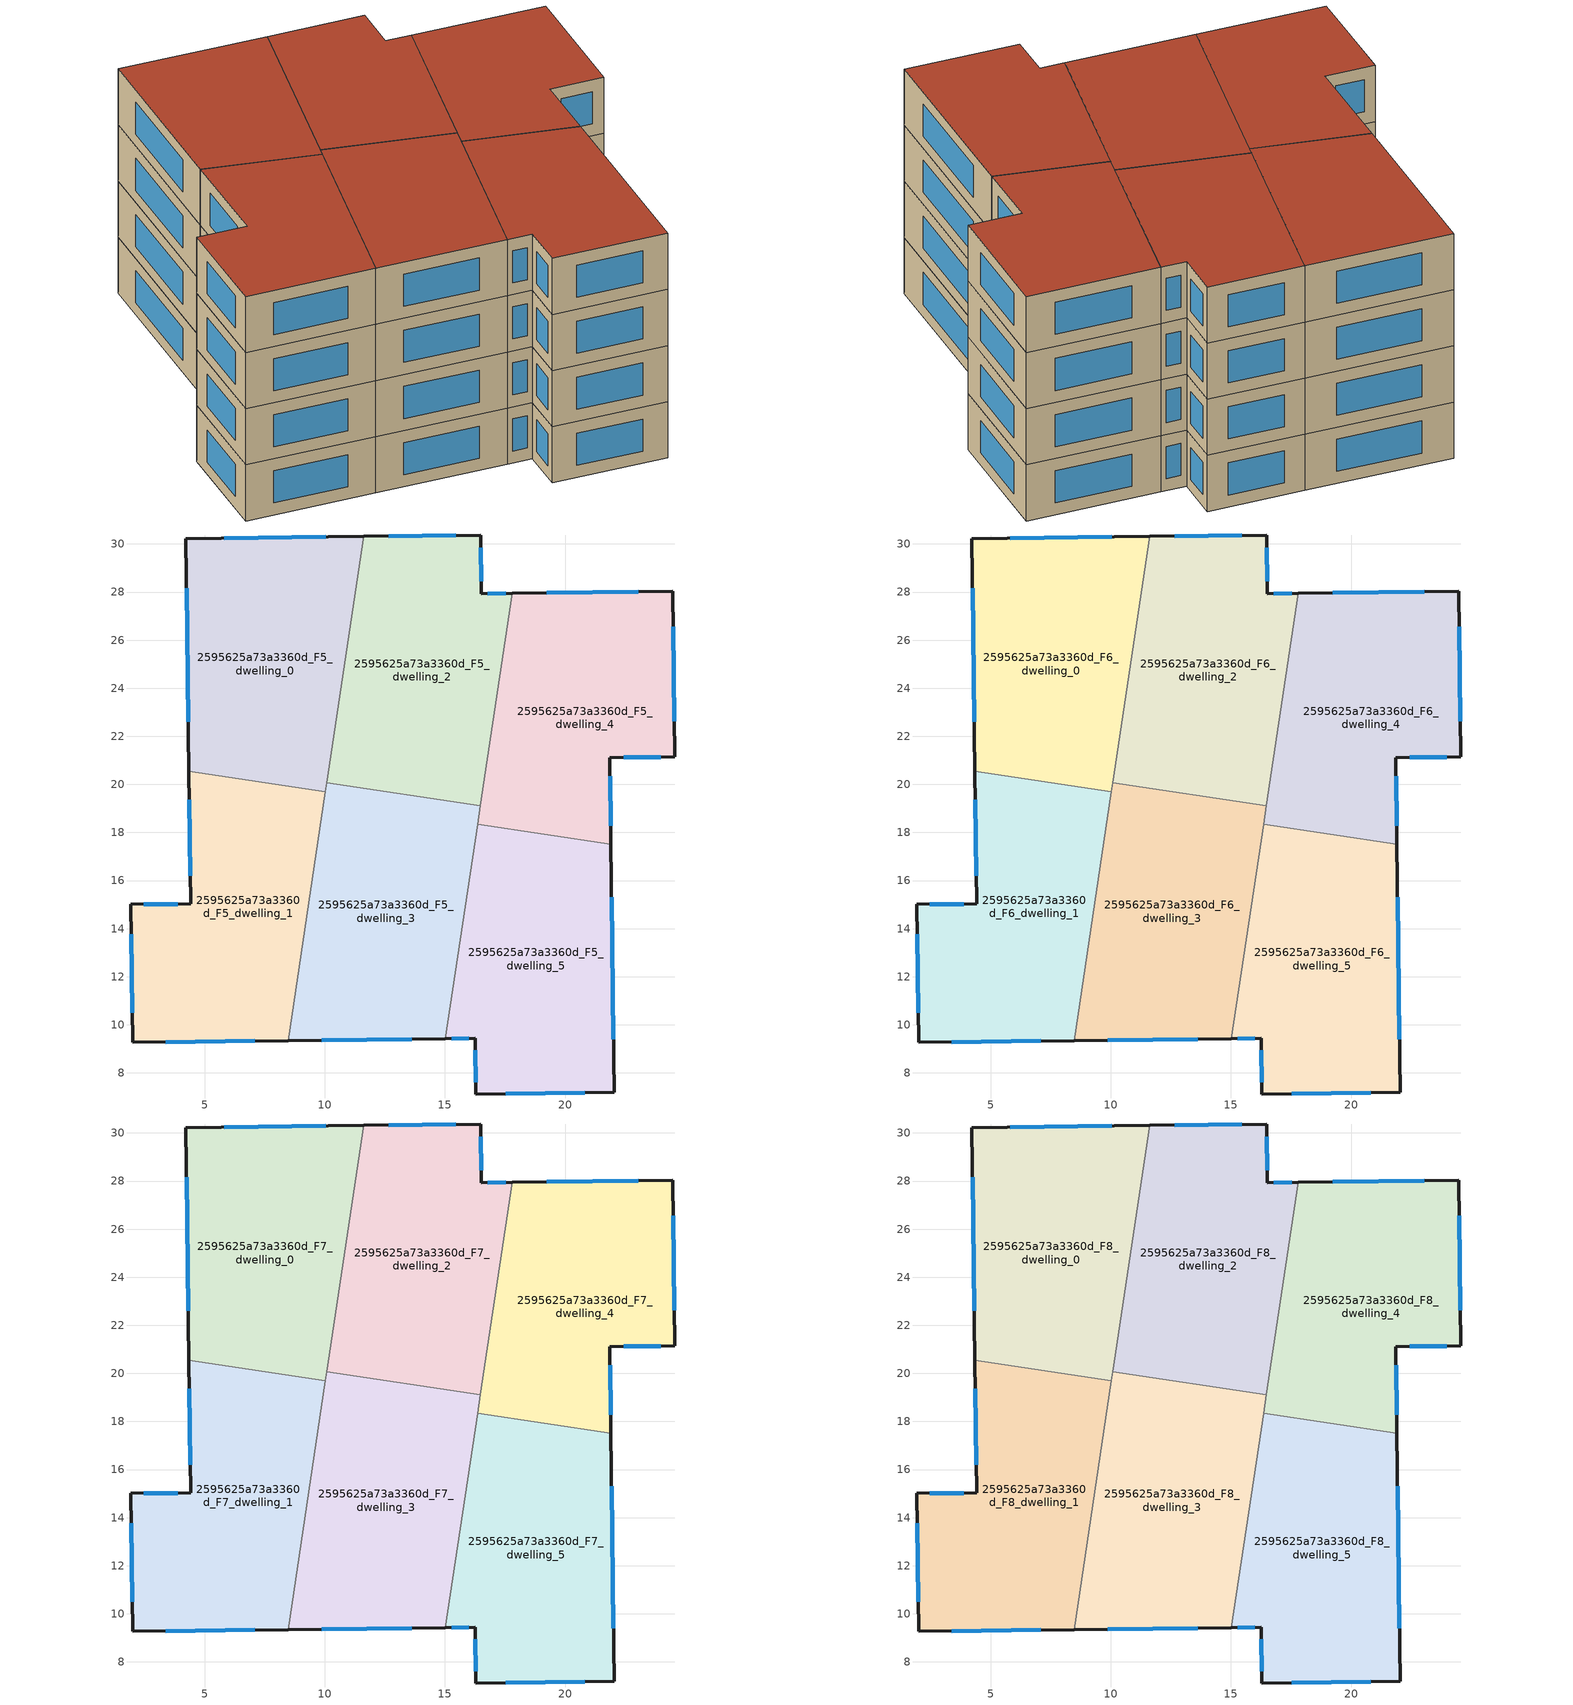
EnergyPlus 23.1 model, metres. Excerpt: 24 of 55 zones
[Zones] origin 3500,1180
2595625a73a3360d_F5_dwelling_0
 floor to 2595625a73a3360d_F4_dwelling_0 (EU_floor_Construction): 11.62,30.31 10.02,19.69 4.35,20.54 4.23,30.22 z15
 wall outside (EU_wall_Construction): 11.62,30.31 4.23,30.22 4.35,20.54 z15:18
 wall to 2595625a73a3360d_F5_dwelling_1 (EU_wall_Construction): 4.35,20.54 10.02,19.69 z15:18
 wall to 2595625a73a3360d_F5_dwelling_2 (EU_wall_Construction): 10.08,20.07 11.62,30.31 z15:18
 wall to 2595625a73a3360d_F5_dwelling_3 (EU_wall_Construction): 10.02,19.69 10.08,20.07 z15:18
 window (EU_Window_Construction): 4.25,28.15 4.32,22.61 / 10.04,30.29 5.81,30.24 z15.64:17.36
2595625a73a3360d_F5_dwelling_1
 floor to 2595625a73a3360d_F4_dwelling_1 (EU_floor_Construction): 10.02,19.69 8.47,9.34 2.01,9.27 1.93,15 4.42,15.03 4.35,20.54 z15
 wall outside (EU_wall_Construction): 4.35,20.54 4.42,15.03 1.93,15 2.01,9.27 8.47,9.34 z15:18
 wall to 2595625a73a3360d_F5_dwelling_3 (EU_wall_Construction): 8.47,9.34 10.02,19.69 z15:18
 window (EU_Window_Construction): 3.39,9.28 7.09,9.33 / 1.95,13.78 1.99,10.5 / 3.88,15.02 2.46,15.01 / 4.36,19.36 4.4,16.21 z15.64:17.36
2595625a73a3360d_F5_dwelling_2
 floor to 2595625a73a3360d_F4_dwelling_2 (EU_floor_Construction): 16.48,30.37 16.51,27.93 17.79,27.95 16.47,19.11 10.08,20.07 11.62,30.31 z15
 wall outside (EU_wall_Construction): 17.79,27.95 16.51,27.93 16.48,30.37 11.62,30.31 z15:18
 wall to 2595625a73a3360d_F5_dwelling_3 (EU_wall_Construction): 10.08,20.07 16.47,19.11 z15:18
 wall to 2595625a73a3360d_F5_dwelling_4 (EU_wall_Construction): 16.47,19.11 17.79,27.95 z15:18
 window (EU_Window_Construction): 16.5,28.46 16.49,29.85 / 17.52,27.94 16.79,27.94 / 15.44,30.36 12.66,30.33 z15.64:17.36
2595625a73a3360d_F5_dwelling_3
 floor to 2595625a73a3360d_F4_dwelling_3 (EU_floor_Construction): 16.47,19.11 15.01,9.43 8.47,9.34 10.08,20.07 z15
 wall outside (EU_wall_Construction): 8.47,9.34 15.01,9.43 z15:18
 wall to 2595625a73a3360d_F5_dwelling_5 (EU_wall_Construction): 15.01,9.43 16.35,18.35 z15:18
 wall to 2595625a73a3360d_F5_dwelling_4 (EU_wall_Construction): 16.35,18.35 16.47,19.11 z15:18
 window (EU_Window_Construction): 9.87,9.36 13.61,9.41 z15.64:17.36
2595625a73a3360d_F5_dwelling_4
 floor to 2595625a73a3360d_F4_dwelling_4 (EU_floor_Construction): 24.47,28.03 24.56,21.14 21.86,21.11 21.91,17.52 16.35,18.35 17.79,27.95 z15
 wall outside (EU_wall_Construction): 21.91,17.52 21.86,21.11 24.56,21.14 24.47,28.03 17.79,27.95 z15:18
 wall to 2595625a73a3360d_F5_dwelling_5 (EU_wall_Construction): 16.35,18.35 21.91,17.52 z15:18
 window (EU_Window_Construction): 24.54,22.62 24.49,26.55 / 22.44,21.12 23.98,21.14 / 21.89,18.29 21.87,20.34 / 23.04,28.01 19.22,27.96 z15.64:17.36
2595625a73a3360d_F5_dwelling_5
 floor to 2595625a73a3360d_F4_dwelling_5 (EU_floor_Construction): 21.91,17.52 22.04,7.19 16.29,7.12 16.26,9.44 15.01,9.43 16.35,18.35 z15
 wall outside (EU_wall_Construction): 15.01,9.43 16.26,9.44 16.29,7.12 22.04,7.19 21.91,17.52 z15:18
 window (EU_Window_Construction): 22.01,9.4 21.93,15.31 / 17.52,7.14 20.81,7.18 / 16.27,8.94 16.28,7.62 / 15.28,9.43 15.99,9.44 z15.64:17.36
2595625a73a3360d_F6_dwelling_0
 floor to 2595625a73a3360d_F5_dwelling_0 (EU_floor_Construction): 11.62,30.31 10.02,19.69 4.35,20.54 4.23,30.22 z18
 wall outside (EU_wall_Construction): 11.62,30.31 4.23,30.22 4.35,20.54 z18:21
 wall to 2595625a73a3360d_F6_dwelling_1 (EU_wall_Construction): 4.35,20.54 10.02,19.69 z18:21
 wall to 2595625a73a3360d_F6_dwelling_2 (EU_wall_Construction): 10.08,20.07 11.62,30.31 z18:21
 wall to 2595625a73a3360d_F6_dwelling_3 (EU_wall_Construction): 10.02,19.69 10.08,20.07 z18:21
 window (EU_Window_Construction): 4.25,28.15 4.32,22.61 / 10.04,30.29 5.81,30.24 z18.64:20.36
2595625a73a3360d_F6_dwelling_1
 floor to 2595625a73a3360d_F5_dwelling_1 (EU_floor_Construction): 10.02,19.69 8.47,9.34 2.01,9.27 1.93,15 4.42,15.03 4.35,20.54 z18
 wall outside (EU_wall_Construction): 4.35,20.54 4.42,15.03 1.93,15 2.01,9.27 8.47,9.34 z18:21
 wall to 2595625a73a3360d_F6_dwelling_3 (EU_wall_Construction): 8.47,9.34 10.02,19.69 z18:21
 window (EU_Window_Construction): 3.39,9.28 7.09,9.33 / 1.95,13.78 1.99,10.5 / 3.88,15.02 2.46,15.01 / 4.36,19.36 4.4,16.21 z18.64:20.36
2595625a73a3360d_F6_dwelling_2
 floor to 2595625a73a3360d_F5_dwelling_2 (EU_floor_Construction): 16.48,30.37 16.51,27.93 17.79,27.95 16.47,19.11 10.08,20.07 11.62,30.31 z18
 wall outside (EU_wall_Construction): 17.79,27.95 16.51,27.93 16.48,30.37 11.62,30.31 z18:21
 wall to 2595625a73a3360d_F6_dwelling_3 (EU_wall_Construction): 10.08,20.07 16.47,19.11 z18:21
 wall to 2595625a73a3360d_F6_dwelling_4 (EU_wall_Construction): 16.47,19.11 17.79,27.95 z18:21
 window (EU_Window_Construction): 16.5,28.46 16.49,29.85 / 17.52,27.94 16.79,27.94 / 15.44,30.36 12.66,30.33 z18.64:20.36
2595625a73a3360d_F6_dwelling_3
 floor to 2595625a73a3360d_F5_dwelling_3 (EU_floor_Construction): 16.47,19.11 15.01,9.43 8.47,9.34 10.08,20.07 z18
 wall outside (EU_wall_Construction): 8.47,9.34 15.01,9.43 z18:21
 wall to 2595625a73a3360d_F6_dwelling_5 (EU_wall_Construction): 15.01,9.43 16.35,18.35 z18:21
 wall to 2595625a73a3360d_F6_dwelling_4 (EU_wall_Construction): 16.35,18.35 16.47,19.11 z18:21
 window (EU_Window_Construction): 9.87,9.36 13.61,9.41 z18.64:20.36
2595625a73a3360d_F6_dwelling_4
 floor to 2595625a73a3360d_F5_dwelling_4 (EU_floor_Construction): 24.47,28.03 24.56,21.14 21.86,21.11 21.91,17.52 16.35,18.35 17.79,27.95 z18
 wall outside (EU_wall_Construction): 21.91,17.52 21.86,21.11 24.56,21.14 24.47,28.03 17.79,27.95 z18:21
 wall to 2595625a73a3360d_F6_dwelling_5 (EU_wall_Construction): 16.35,18.35 21.91,17.52 z18:21
 window (EU_Window_Construction): 24.54,22.62 24.49,26.55 / 22.44,21.12 23.98,21.14 / 21.89,18.29 21.87,20.34 / 23.04,28.01 19.22,27.96 z18.64:20.36
2595625a73a3360d_F6_dwelling_5
 floor to 2595625a73a3360d_F5_dwelling_5 (EU_floor_Construction): 21.91,17.52 22.04,7.19 16.29,7.12 16.26,9.44 15.01,9.43 16.35,18.35 z18
 wall outside (EU_wall_Construction): 15.01,9.43 16.26,9.44 16.29,7.12 22.04,7.19 21.91,17.52 z18:21
 window (EU_Window_Construction): 22.01,9.4 21.93,15.31 / 17.52,7.14 20.81,7.18 / 16.27,8.94 16.28,7.62 / 15.28,9.43 15.99,9.44 z18.64:20.36
2595625a73a3360d_F7_dwelling_0
 floor to 2595625a73a3360d_F6_dwelling_0 (EU_floor_Construction): 11.62,30.31 10.02,19.69 4.35,20.54 4.23,30.22 z21
 wall outside (EU_wall_Construction): 11.62,30.31 4.23,30.22 4.35,20.54 z21:24
 wall to 2595625a73a3360d_F7_dwelling_1 (EU_wall_Construction): 4.35,20.54 10.02,19.69 z21:24
 wall to 2595625a73a3360d_F7_dwelling_2 (EU_wall_Construction): 10.08,20.07 11.62,30.31 z21:24
 wall to 2595625a73a3360d_F7_dwelling_3 (EU_wall_Construction): 10.02,19.69 10.08,20.07 z21:24
 window (EU_Window_Construction): 4.25,28.15 4.32,22.61 / 10.04,30.29 5.81,30.24 z21.64:23.36
2595625a73a3360d_F7_dwelling_1
 floor to 2595625a73a3360d_F6_dwelling_1 (EU_floor_Construction): 10.02,19.69 8.47,9.34 2.01,9.27 1.93,15 4.42,15.03 4.35,20.54 z21
 wall outside (EU_wall_Construction): 4.35,20.54 4.42,15.03 1.93,15 2.01,9.27 8.47,9.34 z21:24
 wall to 2595625a73a3360d_F7_dwelling_3 (EU_wall_Construction): 8.47,9.34 10.02,19.69 z21:24
 window (EU_Window_Construction): 3.39,9.28 7.09,9.33 / 1.95,13.78 1.99,10.5 / 3.88,15.02 2.46,15.01 / 4.36,19.36 4.4,16.21 z21.64:23.36
2595625a73a3360d_F7_dwelling_2
 floor to 2595625a73a3360d_F6_dwelling_2 (EU_floor_Construction): 16.48,30.37 16.51,27.93 17.79,27.95 16.47,19.11 10.08,20.07 11.62,30.31 z21
 wall outside (EU_wall_Construction): 17.79,27.95 16.51,27.93 16.48,30.37 11.62,30.31 z21:24
 wall to 2595625a73a3360d_F7_dwelling_3 (EU_wall_Construction): 10.08,20.07 16.47,19.11 z21:24
 wall to 2595625a73a3360d_F7_dwelling_4 (EU_wall_Construction): 16.47,19.11 17.79,27.95 z21:24
 window (EU_Window_Construction): 16.5,28.46 16.49,29.85 / 17.52,27.94 16.79,27.94 / 15.44,30.36 12.66,30.33 z21.64:23.36
2595625a73a3360d_F7_dwelling_3
 floor to 2595625a73a3360d_F6_dwelling_3 (EU_floor_Construction): 16.47,19.11 15.01,9.43 8.47,9.34 10.08,20.07 z21
 wall outside (EU_wall_Construction): 8.47,9.34 15.01,9.43 z21:24
 wall to 2595625a73a3360d_F7_dwelling_5 (EU_wall_Construction): 15.01,9.43 16.35,18.35 z21:24
 wall to 2595625a73a3360d_F7_dwelling_4 (EU_wall_Construction): 16.35,18.35 16.47,19.11 z21:24
 window (EU_Window_Construction): 9.87,9.36 13.61,9.41 z21.64:23.36
2595625a73a3360d_F7_dwelling_4
 floor to 2595625a73a3360d_F6_dwelling_4 (EU_floor_Construction): 24.47,28.03 24.56,21.14 21.86,21.11 21.91,17.52 16.35,18.35 17.79,27.95 z21
 wall outside (EU_wall_Construction): 21.91,17.52 21.86,21.11 24.56,21.14 24.47,28.03 17.79,27.95 z21:24
 wall to 2595625a73a3360d_F7_dwelling_5 (EU_wall_Construction): 16.35,18.35 21.91,17.52 z21:24
 window (EU_Window_Construction): 24.54,22.62 24.49,26.55 / 22.44,21.12 23.98,21.14 / 21.89,18.29 21.87,20.34 / 23.04,28.01 19.22,27.96 z21.64:23.36
2595625a73a3360d_F7_dwelling_5
 floor to 2595625a73a3360d_F6_dwelling_5 (EU_floor_Construction): 21.91,17.52 22.04,7.19 16.29,7.12 16.26,9.44 15.01,9.43 16.35,18.35 z21
 wall outside (EU_wall_Construction): 15.01,9.43 16.26,9.44 16.29,7.12 22.04,7.19 21.91,17.52 z21:24
 window (EU_Window_Construction): 22.01,9.4 21.93,15.31 / 17.52,7.14 20.81,7.18 / 16.27,8.94 16.28,7.62 / 15.28,9.43 15.99,9.44 z21.64:23.36
2595625a73a3360d_F8_dwelling_0
 floor to 2595625a73a3360d_F7_dwelling_0 (EU_floor_Construction): 11.62,30.31 10.02,19.69 4.35,20.54 4.23,30.22 z24
 wall outside (EU_wall_Construction): 11.62,30.31 4.23,30.22 4.35,20.54 z24:27
 wall to 2595625a73a3360d_F8_dwelling_1 (EU_wall_Construction): 4.35,20.54 10.02,19.69 z24:27
 wall to 2595625a73a3360d_F8_dwelling_2 (EU_wall_Construction): 10.08,20.07 11.62,30.31 z24:27
 wall to 2595625a73a3360d_F8_dwelling_3 (EU_wall_Construction): 10.02,19.69 10.08,20.07 z24:27
 window (EU_Window_Construction): 4.25,28.15 4.32,22.61 / 10.04,30.29 5.81,30.24 z24.64:26.36
 roof outside (EU_roof_Construction): 10.02,19.69 11.62,30.31 4.23,30.22 4.35,20.54 z27
2595625a73a3360d_F8_dwelling_1
 floor to 2595625a73a3360d_F7_dwelling_1 (EU_floor_Construction): 10.02,19.69 8.47,9.34 2.01,9.27 1.93,15 4.42,15.03 4.35,20.54 z24
 wall outside (EU_wall_Construction): 4.35,20.54 4.42,15.03 1.93,15 2.01,9.27 8.47,9.34 z24:27
 wall to 2595625a73a3360d_F8_dwelling_3 (EU_wall_Construction): 8.47,9.34 10.02,19.69 z24:27
 window (EU_Window_Construction): 3.39,9.28 7.09,9.33 / 1.95,13.78 1.99,10.5 / 3.88,15.02 2.46,15.01 / 4.36,19.36 4.4,16.21 z24.64:26.36
 roof outside (EU_roof_Construction): 8.47,9.34 10.02,19.69 4.35,20.54 4.42,15.03 1.93,15 2.01,9.27 z27
2595625a73a3360d_F8_dwelling_2
 floor to 2595625a73a3360d_F7_dwelling_2 (EU_floor_Construction): 16.48,30.37 16.51,27.93 17.79,27.95 16.47,19.11 10.08,20.07 11.62,30.31 z24
 wall outside (EU_wall_Construction): 17.79,27.95 16.51,27.93 16.48,30.37 11.62,30.31 z24:27
 wall to 2595625a73a3360d_F8_dwelling_3 (EU_wall_Construction): 10.08,20.07 16.47,19.11 z24:27
 wall to 2595625a73a3360d_F8_dwelling_4 (EU_wall_Construction): 16.47,19.11 17.79,27.95 z24:27
 window (EU_Window_Construction): 16.5,28.46 16.49,29.85 / 17.52,27.94 16.79,27.94 / 15.44,30.36 12.66,30.33 z24.64:26.36
 roof outside (EU_roof_Construction): 16.47,19.11 17.79,27.95 16.51,27.93 16.48,30.37 11.62,30.31 10.08,20.07 z27
2595625a73a3360d_F8_dwelling_3
 floor to 2595625a73a3360d_F7_dwelling_3 (EU_floor_Construction): 16.47,19.11 15.01,9.43 8.47,9.34 10.08,20.07 z24
 wall outside (EU_wall_Construction): 8.47,9.34 15.01,9.43 z24:27
 wall to 2595625a73a3360d_F8_dwelling_5 (EU_wall_Construction): 15.01,9.43 16.35,18.35 z24:27
 wall to 2595625a73a3360d_F8_dwelling_4 (EU_wall_Construction): 16.35,18.35 16.47,19.11 z24:27
 window (EU_Window_Construction): 9.87,9.36 13.61,9.41 z24.64:26.36
 roof outside (EU_roof_Construction): 15.01,9.43 16.47,19.11 10.08,20.07 8.47,9.34 z27
2595625a73a3360d_F8_dwelling_4
 floor to 2595625a73a3360d_F7_dwelling_4 (EU_floor_Construction): 24.47,28.03 24.56,21.14 21.86,21.11 21.91,17.52 16.35,18.35 17.79,27.95 z24
 wall outside (EU_wall_Construction): 21.91,17.52 21.86,21.11 24.56,21.14 24.47,28.03 17.79,27.95 z24:27
 wall to 2595625a73a3360d_F8_dwelling_5 (EU_wall_Construction): 16.35,18.35 21.91,17.52 z24:27
 window (EU_Window_Construction): 24.54,22.62 24.49,26.55 / 22.44,21.12 23.98,21.14 / 21.89,18.29 21.87,20.34 / 23.04,28.01 19.22,27.96 z24.64:26.36
 roof outside (EU_roof_Construction): 21.91,17.52 21.86,21.11 24.56,21.14 24.47,28.03 17.79,27.95 16.35,18.35 z27
2595625a73a3360d_F8_dwelling_5
 floor to 2595625a73a3360d_F7_dwelling_5 (EU_floor_Construction): 21.91,17.52 22.04,7.19 16.29,7.12 16.26,9.44 15.01,9.43 16.35,18.35 z24
 wall outside (EU_wall_Construction): 15.01,9.43 16.26,9.44 16.29,7.12 22.04,7.19 21.91,17.52 z24:27
 window (EU_Window_Construction): 22.01,9.4 21.93,15.31 / 17.52,7.14 20.81,7.18 / 16.27,8.94 16.28,7.62 / 15.28,9.43 15.99,9.44 z24.64:26.36
 roof outside (EU_roof_Construction): 22.04,7.19 21.91,17.52 16.35,18.35 15.01,9.43 16.26,9.44 16.29,7.12 z27
[Building]
EU S2 Campaign: North Axis=0; Terrain=City; Solar Distribution=FullExterior
[Site:Location]
Yerevan-Zvartnots.Intl.AP: Latitude=40.15; Longitude=44.383; Time Zone=4; Elevation=854
[SizingPeriod:WeatherFileDays]
AnnualSizingPeriod: Begin Month=1; Begin Day of Month=1; End Month=12; End Day of Month=31; Day of Week for Start Day=Monday; Use Weather File Daylight Saving Period=No; Use Weather File Rain and Snow Indicators=No
[MATERIAL]
EU_InternalMass_Material: Roughness=MediumRough; Thickness=0.1; Conductivity=1; Density=1800; Specific Heat=900; Thermal Absorptance=0.9; Solar Absorptance=0.7; Visible Absorptance=0.7
[MATERIAL:NOMASS] Roughness=MediumRough; Thermal Absorptance=0.9; Solar Absorptance=0.7; Visible Absorptance=0.7
Name | Thermal Resistance
EU_wall_NoMass | 1.05043
EU_roof_NoMass | 1.45357
EU_floor_NoMass | 0.478065
[WINDOWMATERIAL:SIMPLEGLAZINGSYSTEM]
EU_Window_SimpleGlazing: UFactor=2.5566; Solar Heat Gain Coefficient=0.75; Visible Transmittance=0.75
[CONSTRUCTION]
EU_wall_Construction: EU_wall_NoMass
EU_roof_Construction: EU_roof_NoMass
EU_floor_Construction: EU_floor_NoMass
EU_Window_Construction: EU_Window_SimpleGlazing
EU_InternalMass_Construction: EU_InternalMass_Material
[ZONE] Type=1; Multiplier=1; Ceiling Height=autocalculate; Floor Area=autocalculate; Part of Total Floor Area=Yes
Name | Volume
2595625a73a3360d_F5_dwelling_0; 2595625a73a3360d_F6_dwelling_0; 2595625a73a3360d_F7_dwelling_0; 2595625a73a3360d_F8_dwelling_0 | 199.975
2595625a73a3360d_F5_dwelling_1; 2595625a73a3360d_F6_dwelling_1; 2595625a73a3360d_F7_dwelling_1; 2595625a73a3360d_F8_dwelling_1 | 199.966
2595625a73a3360d_F5_dwelling_2; 2595625a73a3360d_F6_dwelling_2; 2595625a73a3360d_F7_dwelling_2; 2595625a73a3360d_F8_dwelling_2 | 199.943
2595625a73a3360d_F5_dwelling_3; 2595625a73a3360d_F6_dwelling_3; 2595625a73a3360d_F7_dwelling_3; 2595625a73a3360d_F8_dwelling_3 | 199.953
2595625a73a3360d_F5_dwelling_4; 2595625a73a3360d_F6_dwelling_4; 2595625a73a3360d_F7_dwelling_4; 2595625a73a3360d_F8_dwelling_4 | 199.978
2595625a73a3360d_F5_dwelling_5; 2595625a73a3360d_F6_dwelling_5; 2595625a73a3360d_F7_dwelling_5; 2595625a73a3360d_F8_dwelling_5 | 199.984
[INTERNALMASS] Construction=EU_InternalMass_Construction
Name | Zone or ZoneList | Surface Area
2595625a73a3360d_F5_dwelling_0_EU_InternalMass | 2595625a73a3360d_F5_dwelling_0 | 66.6592
2595625a73a3360d_F5_dwelling_1_EU_InternalMass | 2595625a73a3360d_F5_dwelling_1 | 66.6556
2595625a73a3360d_F5_dwelling_2_EU_InternalMass | 2595625a73a3360d_F5_dwelling_2 | 66.6471
2595625a73a3360d_F5_dwelling_3_EU_InternalMass | 2595625a73a3360d_F5_dwelling_3 | 66.6525
2595625a73a3360d_F5_dwelling_4_EU_InternalMass | 2595625a73a3360d_F5_dwelling_4 | 66.6582
2595625a73a3360d_F5_dwelling_5_EU_InternalMass | 2595625a73a3360d_F5_dwelling_5 | 66.6618
2595625a73a3360d_F6_dwelling_0_EU_InternalMass | 2595625a73a3360d_F6_dwelling_0 | 66.6592
2595625a73a3360d_F6_dwelling_1_EU_InternalMass | 2595625a73a3360d_F6_dwelling_1 | 66.6556
2595625a73a3360d_F6_dwelling_2_EU_InternalMass | 2595625a73a3360d_F6_dwelling_2 | 66.6471
2595625a73a3360d_F6_dwelling_3_EU_InternalMass | 2595625a73a3360d_F6_dwelling_3 | 66.6525
2595625a73a3360d_F6_dwelling_4_EU_InternalMass | 2595625a73a3360d_F6_dwelling_4 | 66.6582
2595625a73a3360d_F6_dwelling_5_EU_InternalMass | 2595625a73a3360d_F6_dwelling_5 | 66.6618
2595625a73a3360d_F7_dwelling_0_EU_InternalMass | 2595625a73a3360d_F7_dwelling_0 | 66.6592
2595625a73a3360d_F7_dwelling_1_EU_InternalMass | 2595625a73a3360d_F7_dwelling_1 | 66.6556
2595625a73a3360d_F7_dwelling_2_EU_InternalMass | 2595625a73a3360d_F7_dwelling_2 | 66.6471
2595625a73a3360d_F7_dwelling_3_EU_InternalMass | 2595625a73a3360d_F7_dwelling_3 | 66.6525
2595625a73a3360d_F7_dwelling_4_EU_InternalMass | 2595625a73a3360d_F7_dwelling_4 | 66.6582
2595625a73a3360d_F7_dwelling_5_EU_InternalMass | 2595625a73a3360d_F7_dwelling_5 | 66.6618
2595625a73a3360d_F8_dwelling_0_EU_InternalMass | 2595625a73a3360d_F8_dwelling_0 | 66.6592
2595625a73a3360d_F8_dwelling_1_EU_InternalMass | 2595625a73a3360d_F8_dwelling_1 | 66.6556
2595625a73a3360d_F8_dwelling_2_EU_InternalMass | 2595625a73a3360d_F8_dwelling_2 | 66.6471
2595625a73a3360d_F8_dwelling_3_EU_InternalMass | 2595625a73a3360d_F8_dwelling_3 | 66.6525
2595625a73a3360d_F8_dwelling_4_EU_InternalMass | 2595625a73a3360d_F8_dwelling_4 | 66.6582
2595625a73a3360d_F8_dwelling_5_EU_InternalMass | 2595625a73a3360d_F8_dwelling_5 | 66.6618
[OTHEREQUIPMENT] Fuel Type=Electricity; Design Level Calculation Method=Watts/Area; Power per Zone Floor Area=1; Fraction Latent=0; Fraction Radiant=0; Fraction Lost=0; Carbon Dioxide Generation Rate=0; EndUse Subcategory=EU_Step8_InternalGains
Name | Zone or ZoneList or Space or SpaceList | Schedule
EU_Step8_InternalGain_2595625a73a3360d_F5_dwelling_0_f000 | 2595625a73a3360d_F5_dwelling_0 | EU_Step8_GainSchedule_2595625a73a3360d_F5_dwelling_0_f000
EU_Step8_InternalGain_2595625a73a3360d_F5_dwelling_1_f000 | 2595625a73a3360d_F5_dwelling_1 | EU_Step8_GainSchedule_2595625a73a3360d_F5_dwelling_1_f000
EU_Step8_InternalGain_2595625a73a3360d_F5_dwelling_2_f000 | 2595625a73a3360d_F5_dwelling_2 | EU_Step8_GainSchedule_2595625a73a3360d_F5_dwelling_2_f000
EU_Step8_InternalGain_2595625a73a3360d_F5_dwelling_3_f000 | 2595625a73a3360d_F5_dwelling_3 | EU_Step8_GainSchedule_2595625a73a3360d_F5_dwelling_3_f000
EU_Step8_InternalGain_2595625a73a3360d_F5_dwelling_4_f000 | 2595625a73a3360d_F5_dwelling_4 | EU_Step8_GainSchedule_2595625a73a3360d_F5_dwelling_4_f000
EU_Step8_InternalGain_2595625a73a3360d_F5_dwelling_5_f000 | 2595625a73a3360d_F5_dwelling_5 | EU_Step8_GainSchedule_2595625a73a3360d_F5_dwelling_5_f000
EU_Step8_InternalGain_2595625a73a3360d_F6_dwelling_0_f000 | 2595625a73a3360d_F6_dwelling_0 | EU_Step8_GainSchedule_2595625a73a3360d_F6_dwelling_0_f000
EU_Step8_InternalGain_2595625a73a3360d_F6_dwelling_1_f000 | 2595625a73a3360d_F6_dwelling_1 | EU_Step8_GainSchedule_2595625a73a3360d_F6_dwelling_1_f000
EU_Step8_InternalGain_2595625a73a3360d_F6_dwelling_2_f000 | 2595625a73a3360d_F6_dwelling_2 | EU_Step8_GainSchedule_2595625a73a3360d_F6_dwelling_2_f000
EU_Step8_InternalGain_2595625a73a3360d_F6_dwelling_3_f000 | 2595625a73a3360d_F6_dwelling_3 | EU_Step8_GainSchedule_2595625a73a3360d_F6_dwelling_3_f000
EU_Step8_InternalGain_2595625a73a3360d_F6_dwelling_4_f000 | 2595625a73a3360d_F6_dwelling_4 | EU_Step8_GainSchedule_2595625a73a3360d_F6_dwelling_4_f000
EU_Step8_InternalGain_2595625a73a3360d_F6_dwelling_5_f000 | 2595625a73a3360d_F6_dwelling_5 | EU_Step8_GainSchedule_2595625a73a3360d_F6_dwelling_5_f000
EU_Step8_InternalGain_2595625a73a3360d_F7_dwelling_0_f000 | 2595625a73a3360d_F7_dwelling_0 | EU_Step8_GainSchedule_2595625a73a3360d_F7_dwelling_0_f000
EU_Step8_InternalGain_2595625a73a3360d_F7_dwelling_1_f000 | 2595625a73a3360d_F7_dwelling_1 | EU_Step8_GainSchedule_2595625a73a3360d_F7_dwelling_1_f000
EU_Step8_InternalGain_2595625a73a3360d_F7_dwelling_2_f000 | 2595625a73a3360d_F7_dwelling_2 | EU_Step8_GainSchedule_2595625a73a3360d_F7_dwelling_2_f000
EU_Step8_InternalGain_2595625a73a3360d_F7_dwelling_3_f000 | 2595625a73a3360d_F7_dwelling_3 | EU_Step8_GainSchedule_2595625a73a3360d_F7_dwelling_3_f000
EU_Step8_InternalGain_2595625a73a3360d_F7_dwelling_4_f000 | 2595625a73a3360d_F7_dwelling_4 | EU_Step8_GainSchedule_2595625a73a3360d_F7_dwelling_4_f000
EU_Step8_InternalGain_2595625a73a3360d_F7_dwelling_5_f000 | 2595625a73a3360d_F7_dwelling_5 | EU_Step8_GainSchedule_2595625a73a3360d_F7_dwelling_5_f000
EU_Step8_InternalGain_2595625a73a3360d_F8_dwelling_0_f000 | 2595625a73a3360d_F8_dwelling_0 | EU_Step8_GainSchedule_2595625a73a3360d_F8_dwelling_0_f000
EU_Step8_InternalGain_2595625a73a3360d_F8_dwelling_1_f000 | 2595625a73a3360d_F8_dwelling_1 | EU_Step8_GainSchedule_2595625a73a3360d_F8_dwelling_1_f000
EU_Step8_InternalGain_2595625a73a3360d_F8_dwelling_2_f000 | 2595625a73a3360d_F8_dwelling_2 | EU_Step8_GainSchedule_2595625a73a3360d_F8_dwelling_2_f000
EU_Step8_InternalGain_2595625a73a3360d_F8_dwelling_3_f000 | 2595625a73a3360d_F8_dwelling_3 | EU_Step8_GainSchedule_2595625a73a3360d_F8_dwelling_3_f000
EU_Step8_InternalGain_2595625a73a3360d_F8_dwelling_4_f000 | 2595625a73a3360d_F8_dwelling_4 | EU_Step8_GainSchedule_2595625a73a3360d_F8_dwelling_4_f000
EU_Step8_InternalGain_2595625a73a3360d_F8_dwelling_5_f000 | 2595625a73a3360d_F8_dwelling_5 | EU_Step8_GainSchedule_2595625a73a3360d_F8_dwelling_5_f000
[ZONEVENTILATION:DESIGNFLOWRATE] Schedule=EU_AlwaysOn; Design Flow Rate Calculation Method=AirChanges/Hour; Air Changes per Hour=0.557805; Ventilation Type=Natural; Fan Pressure Rise=0; Fan Total Efficiency=1; Constant Term Coefficient=1; Temperature Term Coefficient=0; Velocity Term Coefficient=0; Velocity Squared Term Coefficient=0; Minimum Indoor Temperature=-100; Maximum Indoor Temperature=100; Delta Temperature=-100; Minimum Outdoor Temperature=-100; Maximum Outdoor Temperature=100; Maximum Wind Speed=40
Name | Zone or ZoneList or Space or SpaceList
EU_ConstantAir_2595625a73a3360d_F5_dwelling_0 | 2595625a73a3360d_F5_dwelling_0
EU_ConstantAir_2595625a73a3360d_F5_dwelling_1 | 2595625a73a3360d_F5_dwelling_1
EU_ConstantAir_2595625a73a3360d_F5_dwelling_2 | 2595625a73a3360d_F5_dwelling_2
EU_ConstantAir_2595625a73a3360d_F5_dwelling_3 | 2595625a73a3360d_F5_dwelling_3
EU_ConstantAir_2595625a73a3360d_F5_dwelling_4 | 2595625a73a3360d_F5_dwelling_4
EU_ConstantAir_2595625a73a3360d_F5_dwelling_5 | 2595625a73a3360d_F5_dwelling_5
EU_ConstantAir_2595625a73a3360d_F6_dwelling_0 | 2595625a73a3360d_F6_dwelling_0
EU_ConstantAir_2595625a73a3360d_F6_dwelling_1 | 2595625a73a3360d_F6_dwelling_1
EU_ConstantAir_2595625a73a3360d_F6_dwelling_2 | 2595625a73a3360d_F6_dwelling_2
EU_ConstantAir_2595625a73a3360d_F6_dwelling_3 | 2595625a73a3360d_F6_dwelling_3
EU_ConstantAir_2595625a73a3360d_F6_dwelling_4 | 2595625a73a3360d_F6_dwelling_4
EU_ConstantAir_2595625a73a3360d_F6_dwelling_5 | 2595625a73a3360d_F6_dwelling_5
EU_ConstantAir_2595625a73a3360d_F7_dwelling_0 | 2595625a73a3360d_F7_dwelling_0
EU_ConstantAir_2595625a73a3360d_F7_dwelling_1 | 2595625a73a3360d_F7_dwelling_1
EU_ConstantAir_2595625a73a3360d_F7_dwelling_2 | 2595625a73a3360d_F7_dwelling_2
EU_ConstantAir_2595625a73a3360d_F7_dwelling_3 | 2595625a73a3360d_F7_dwelling_3
EU_ConstantAir_2595625a73a3360d_F7_dwelling_4 | 2595625a73a3360d_F7_dwelling_4
EU_ConstantAir_2595625a73a3360d_F7_dwelling_5 | 2595625a73a3360d_F7_dwelling_5
EU_ConstantAir_2595625a73a3360d_F8_dwelling_0 | 2595625a73a3360d_F8_dwelling_0
EU_ConstantAir_2595625a73a3360d_F8_dwelling_1 | 2595625a73a3360d_F8_dwelling_1
EU_ConstantAir_2595625a73a3360d_F8_dwelling_2 | 2595625a73a3360d_F8_dwelling_2
EU_ConstantAir_2595625a73a3360d_F8_dwelling_3 | 2595625a73a3360d_F8_dwelling_3
EU_ConstantAir_2595625a73a3360d_F8_dwelling_4 | 2595625a73a3360d_F8_dwelling_4
EU_ConstantAir_2595625a73a3360d_F8_dwelling_5 | 2595625a73a3360d_F8_dwelling_5
[HVACTEMPLATE:THERMOSTAT] Constant Heating Setpoint=20; Constant Cooling Setpoint=50
EU_HeatOnly_2595625a73a3360d_F5_dwelling_0; EU_HeatOnly_2595625a73a3360d_F5_dwelling_1; EU_HeatOnly_2595625a73a3360d_F5_dwelling_2; EU_HeatOnly_2595625a73a3360d_F5_dwelling_3; EU_HeatOnly_2595625a73a3360d_F5_dwelling_4; EU_HeatOnly_2595625a73a3360d_F5_dwelling_5; EU_HeatOnly_2595625a73a3360d_F6_dwelling_0; EU_HeatOnly_2595625a73a3360d_F6_dwelling_1; EU_HeatOnly_2595625a73a3360d_F6_dwelling_2; EU_HeatOnly_2595625a73a3360d_F6_dwelling_3; EU_HeatOnly_2595625a73a3360d_F6_dwelling_4; EU_HeatOnly_2595625a73a3360d_F6_dwelling_5; EU_HeatOnly_2595625a73a3360d_F7_dwelling_0; EU_HeatOnly_2595625a73a3360d_F7_dwelling_1; EU_HeatOnly_2595625a73a3360d_F7_dwelling_2; EU_HeatOnly_2595625a73a3360d_F7_dwelling_3; EU_HeatOnly_2595625a73a3360d_F7_dwelling_4; EU_HeatOnly_2595625a73a3360d_F7_dwelling_5; EU_HeatOnly_2595625a73a3360d_F8_dwelling_0; EU_HeatOnly_2595625a73a3360d_F8_dwelling_1; EU_HeatOnly_2595625a73a3360d_F8_dwelling_2; EU_HeatOnly_2595625a73a3360d_F8_dwelling_3; EU_HeatOnly_2595625a73a3360d_F8_dwelling_4; EU_HeatOnly_2595625a73a3360d_F8_dwelling_5
[HVACTEMPLATE:ZONE:IDEALLOADSAIRSYSTEM] System Availability Schedule=EU_AlwaysOn; Maximum Heating Supply Air Temperature=50; Minimum Cooling Supply Air Temperature=13; Maximum Heating Supply Air Humidity Ratio=0.0156; Minimum Cooling Supply Air Humidity Ratio=0.0077; Heating Limit=NoLimit; Cooling Limit=NoLimit; Heating Availability Schedule=EU_AlwaysOn; Cooling Availability Schedule=EU_CoolingOff; Dehumidification Control Type=ConstantSensibleHeatRatio; Cooling Sensible Heat Ratio=0.7; Dehumidification Setpoint=60; Humidification Control Type=None; Humidification Setpoint=30; Outdoor Air Method=None; Outdoor Air Flow Rate per Person=0.00944; Outdoor Air Flow Rate per Zone Floor Area=0; Outdoor Air Flow Rate per Zone=0; Demand Controlled Ventilation Type=None; Outdoor Air Economizer Type=NoEconomizer; Heat Recovery Type=None; Sensible Heat Recovery Effectiveness=0.7; Latent Heat Recovery Effectiveness=0.65
Name | Template Thermostat
2595625a73a3360d_F5_dwelling_0 | EU_HeatOnly_2595625a73a3360d_F5_dwelling_0
2595625a73a3360d_F5_dwelling_1 | EU_HeatOnly_2595625a73a3360d_F5_dwelling_1
2595625a73a3360d_F5_dwelling_2 | EU_HeatOnly_2595625a73a3360d_F5_dwelling_2
2595625a73a3360d_F5_dwelling_3 | EU_HeatOnly_2595625a73a3360d_F5_dwelling_3
2595625a73a3360d_F5_dwelling_4 | EU_HeatOnly_2595625a73a3360d_F5_dwelling_4
2595625a73a3360d_F5_dwelling_5 | EU_HeatOnly_2595625a73a3360d_F5_dwelling_5
2595625a73a3360d_F6_dwelling_0 | EU_HeatOnly_2595625a73a3360d_F6_dwelling_0
2595625a73a3360d_F6_dwelling_1 | EU_HeatOnly_2595625a73a3360d_F6_dwelling_1
2595625a73a3360d_F6_dwelling_2 | EU_HeatOnly_2595625a73a3360d_F6_dwelling_2
2595625a73a3360d_F6_dwelling_3 | EU_HeatOnly_2595625a73a3360d_F6_dwelling_3
2595625a73a3360d_F6_dwelling_4 | EU_HeatOnly_2595625a73a3360d_F6_dwelling_4
2595625a73a3360d_F6_dwelling_5 | EU_HeatOnly_2595625a73a3360d_F6_dwelling_5
2595625a73a3360d_F7_dwelling_0 | EU_HeatOnly_2595625a73a3360d_F7_dwelling_0
2595625a73a3360d_F7_dwelling_1 | EU_HeatOnly_2595625a73a3360d_F7_dwelling_1
2595625a73a3360d_F7_dwelling_2 | EU_HeatOnly_2595625a73a3360d_F7_dwelling_2
2595625a73a3360d_F7_dwelling_3 | EU_HeatOnly_2595625a73a3360d_F7_dwelling_3
2595625a73a3360d_F7_dwelling_4 | EU_HeatOnly_2595625a73a3360d_F7_dwelling_4
2595625a73a3360d_F7_dwelling_5 | EU_HeatOnly_2595625a73a3360d_F7_dwelling_5
2595625a73a3360d_F8_dwelling_0 | EU_HeatOnly_2595625a73a3360d_F8_dwelling_0
2595625a73a3360d_F8_dwelling_1 | EU_HeatOnly_2595625a73a3360d_F8_dwelling_1
2595625a73a3360d_F8_dwelling_2 | EU_HeatOnly_2595625a73a3360d_F8_dwelling_2
2595625a73a3360d_F8_dwelling_3 | EU_HeatOnly_2595625a73a3360d_F8_dwelling_3
2595625a73a3360d_F8_dwelling_4 | EU_HeatOnly_2595625a73a3360d_F8_dwelling_4
2595625a73a3360d_F8_dwelling_5 | EU_HeatOnly_2595625a73a3360d_F8_dwelling_5
[SIZING:ZONE] Zone Cooling Design Supply Air Temperature Input Method=SupplyAirTemperature; Zone Cooling Design Supply Air Temperature=13; Zone Heating Design Supply Air Temperature Input Method=SupplyAirTemperature; Zone Heating Design Supply Air Temperature=50; Zone Cooling Design Supply Air Humidity Ratio=0.008; Zone Heating Design Supply Air Humidity Ratio=0.008; Cooling Design Air Flow Method=DesignDay; Cooling Design Air Flow Rate=0; Cooling Minimum Air Flow per Zone Floor Area=0.000762; Cooling Minimum Air Flow=0; Cooling Minimum Air Flow Fraction=0.2; Heating Design Air Flow Method=DesignDay; Heating Design Air Flow Rate=0; Heating Maximum Air Flow per Zone Floor Area=0.002032; Heating Maximum Air Flow=0.141576; Heating Maximum Air Flow Fraction=0.3; Account for Dedicated Outdoor Air System=No; Dedicated Outdoor Air System Control Strategy=NeutralSupplyAir; Dedicated Outdoor Air Low Setpoint Temperature for Design=autosize; Dedicated Outdoor Air High Setpoint Temperature for Design=autosize; Zone Load Sizing Method=Sensible Load Only No Latent Load; Zone Latent Cooling Design Supply Air Humidity Ratio Input Method=HumidityRatioDifference; Zone Cooling Design Supply Air Humidity Ratio Difference=0.005; Zone Latent Heating Design Supply Air Humidity Ratio Input Method=HumidityRatioDifference; Zone Humidification Design Supply Air Humidity Ratio Difference=0.005
2595625a73a3360d_F5_dwelling_0; 2595625a73a3360d_F5_dwelling_1; 2595625a73a3360d_F5_dwelling_2; 2595625a73a3360d_F5_dwelling_3; 2595625a73a3360d_F5_dwelling_4; 2595625a73a3360d_F5_dwelling_5; 2595625a73a3360d_F6_dwelling_0; 2595625a73a3360d_F6_dwelling_1; 2595625a73a3360d_F6_dwelling_2; 2595625a73a3360d_F6_dwelling_3; 2595625a73a3360d_F6_dwelling_4; 2595625a73a3360d_F6_dwelling_5; 2595625a73a3360d_F7_dwelling_0; 2595625a73a3360d_F7_dwelling_1; 2595625a73a3360d_F7_dwelling_2; 2595625a73a3360d_F7_dwelling_3; 2595625a73a3360d_F7_dwelling_4; 2595625a73a3360d_F7_dwelling_5; 2595625a73a3360d_F8_dwelling_0; 2595625a73a3360d_F8_dwelling_1; 2595625a73a3360d_F8_dwelling_2; 2595625a73a3360d_F8_dwelling_3; 2595625a73a3360d_F8_dwelling_4; 2595625a73a3360d_F8_dwelling_5
[SCHEDULE:CONSTANT]
Name | Hourly Value
EU_AlwaysOn | 1
EU_CoolingOff | 0
[SCHEDULE:FILE] Column Number=1; Rows to Skip at Top=0; Number of Hours of Data=8760; Column Separator=Comma; Interpolate to Timestep=No; Minutes per Item=60; Adjust Schedule for Daylight Savings=Yes
Name | File
EU_Step8_GainSchedule_2595625a73a3360d_F5_dwelling_0_f000 | ../../schedules/2595625a73a3360d/2595625a73a3360d_F5_dwelling_0_f000_gain.csv
EU_Step8_GainSchedule_2595625a73a3360d_F5_dwelling_1_f000 | ../../schedules/2595625a73a3360d/2595625a73a3360d_F5_dwelling_1_f000_gain.csv
EU_Step8_GainSchedule_2595625a73a3360d_F5_dwelling_2_f000 | ../../schedules/2595625a73a3360d/2595625a73a3360d_F5_dwelling_2_f000_gain.csv
EU_Step8_GainSchedule_2595625a73a3360d_F5_dwelling_3_f000 | ../../schedules/2595625a73a3360d/2595625a73a3360d_F5_dwelling_3_f000_gain.csv
EU_Step8_GainSchedule_2595625a73a3360d_F5_dwelling_4_f000 | ../../schedules/2595625a73a3360d/2595625a73a3360d_F5_dwelling_4_f000_gain.csv
EU_Step8_GainSchedule_2595625a73a3360d_F5_dwelling_5_f000 | ../../schedules/2595625a73a3360d/2595625a73a3360d_F5_dwelling_5_f000_gain.csv
EU_Step8_GainSchedule_2595625a73a3360d_F6_dwelling_0_f000 | ../../schedules/2595625a73a3360d/2595625a73a3360d_F6_dwelling_0_f000_gain.csv
EU_Step8_GainSchedule_2595625a73a3360d_F6_dwelling_1_f000 | ../../schedules/2595625a73a3360d/2595625a73a3360d_F6_dwelling_1_f000_gain.csv
EU_Step8_GainSchedule_2595625a73a3360d_F6_dwelling_2_f000 | ../../schedules/2595625a73a3360d/2595625a73a3360d_F6_dwelling_2_f000_gain.csv
EU_Step8_GainSchedule_2595625a73a3360d_F6_dwelling_3_f000 | ../../schedules/2595625a73a3360d/2595625a73a3360d_F6_dwelling_3_f000_gain.csv
EU_Step8_GainSchedule_2595625a73a3360d_F6_dwelling_4_f000 | ../../schedules/2595625a73a3360d/2595625a73a3360d_F6_dwelling_4_f000_gain.csv
EU_Step8_GainSchedule_2595625a73a3360d_F6_dwelling_5_f000 | ../../schedules/2595625a73a3360d/2595625a73a3360d_F6_dwelling_5_f000_gain.csv
EU_Step8_GainSchedule_2595625a73a3360d_F7_dwelling_0_f000 | ../../schedules/2595625a73a3360d/2595625a73a3360d_F7_dwelling_0_f000_gain.csv
EU_Step8_GainSchedule_2595625a73a3360d_F7_dwelling_1_f000 | ../../schedules/2595625a73a3360d/2595625a73a3360d_F7_dwelling_1_f000_gain.csv
EU_Step8_GainSchedule_2595625a73a3360d_F7_dwelling_2_f000 | ../../schedules/2595625a73a3360d/2595625a73a3360d_F7_dwelling_2_f000_gain.csv
EU_Step8_GainSchedule_2595625a73a3360d_F7_dwelling_3_f000 | ../../schedules/2595625a73a3360d/2595625a73a3360d_F7_dwelling_3_f000_gain.csv
EU_Step8_GainSchedule_2595625a73a3360d_F7_dwelling_4_f000 | ../../schedules/2595625a73a3360d/2595625a73a3360d_F7_dwelling_4_f000_gain.csv
EU_Step8_GainSchedule_2595625a73a3360d_F7_dwelling_5_f000 | ../../schedules/2595625a73a3360d/2595625a73a3360d_F7_dwelling_5_f000_gain.csv
EU_Step8_GainSchedule_2595625a73a3360d_F8_dwelling_0_f000 | ../../schedules/2595625a73a3360d/2595625a73a3360d_F8_dwelling_0_f000_gain.csv
EU_Step8_GainSchedule_2595625a73a3360d_F8_dwelling_1_f000 | ../../schedules/2595625a73a3360d/2595625a73a3360d_F8_dwelling_1_f000_gain.csv
EU_Step8_GainSchedule_2595625a73a3360d_F8_dwelling_2_f000 | ../../schedules/2595625a73a3360d/2595625a73a3360d_F8_dwelling_2_f000_gain.csv
EU_Step8_GainSchedule_2595625a73a3360d_F8_dwelling_3_f000 | ../../schedules/2595625a73a3360d/2595625a73a3360d_F8_dwelling_3_f000_gain.csv
EU_Step8_GainSchedule_2595625a73a3360d_F8_dwelling_4_f000 | ../../schedules/2595625a73a3360d/2595625a73a3360d_F8_dwelling_4_f000_gain.csv
EU_Step8_GainSchedule_2595625a73a3360d_F8_dwelling_5_f000 | ../../schedules/2595625a73a3360d/2595625a73a3360d_F8_dwelling_5_f000_gain.csv
